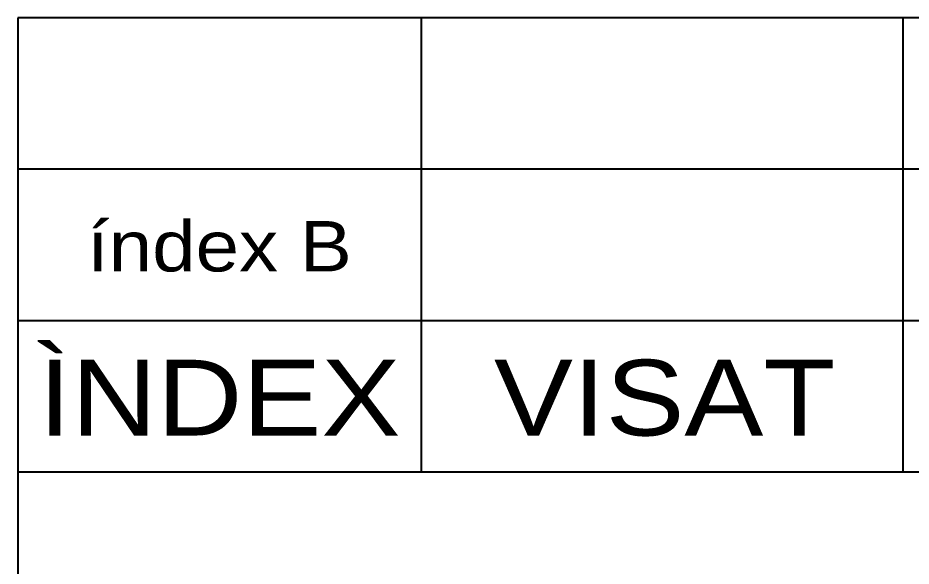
# Model space of a CAD drawing. Extents: x -0.02 to 0.821, y -0.01 to 0.584.
# Drawn here: x 0.611 to 0.65537, y 0.15501 to 0.18222 of the extents above; entities that cross this region are included whole.
import ezdxf
from ezdxf.enums import TextEntityAlignment as Align

# ---------------------------------------------------------------- set-up
doc = ezdxf.new("R2010")
doc.units = 0
doc.header["$MEASUREMENT"] = 0
doc.linetypes.add('CONTINUA', pattern=[0])
doc.layers.add('Constgral01', color=4, linetype='CONTINUA')
doc.styles.add('ARIALNARROW', font='ARIALN.TTF')

msp = doc.modelspace()

# ---------------------------------------------------------------- linework, layer by layer
at = {"layer": 'Constgral01', "color": 7, "linetype": 'CONTINUA'}
for p, q in [((0.811, 0.182217), (0.611, 0.182217)), ((0.611, 0.182217), (0.611, 0)), ((0.631038, 0.182217), (0.631038, 0.159674)), ((0.654957, 0.182217), (0.654957, 0.159674)), ((0.811, 0.174703), (0.611, 0.174703)), ((0.811, 0.167188), (0.611, 0.167188)), ((0.811, 0.159674), (0.611, 0.159674))]:
    msp.add_line(p, q, dxfattribs=at)

# ---------------------------------------------------------------- texts
at = {"layer": 'Constgral01', "color": 61, "linetype": 'CONTINUA', "style": 'ARIALNARROW', "width": 0.920635}
msp.add_text('índex B', height=0.0025, dxfattribs=at).set_placement((0.614436, 0.169635), (0.627588, 0.169635), align=Align.FIT)
at = {"layer": 'Constgral01', "color": 100, "linetype": 'CONTINUA', "style": 'ARIALNARROW'}
for s, width, p, p2 in [('ÌNDEX', 1.196145, (0.612024, 0.161493), (0.63, 0.161493)), ('VISAT', 1.128118, (0.634651, 0.161493), (0.651605, 0.161493))]:
    msp.add_text(s, height=0.003757, dxfattribs=dict(at, width=width)).set_placement(p, p2, align=Align.FIT)

doc.saveas('drawing.dxf')
